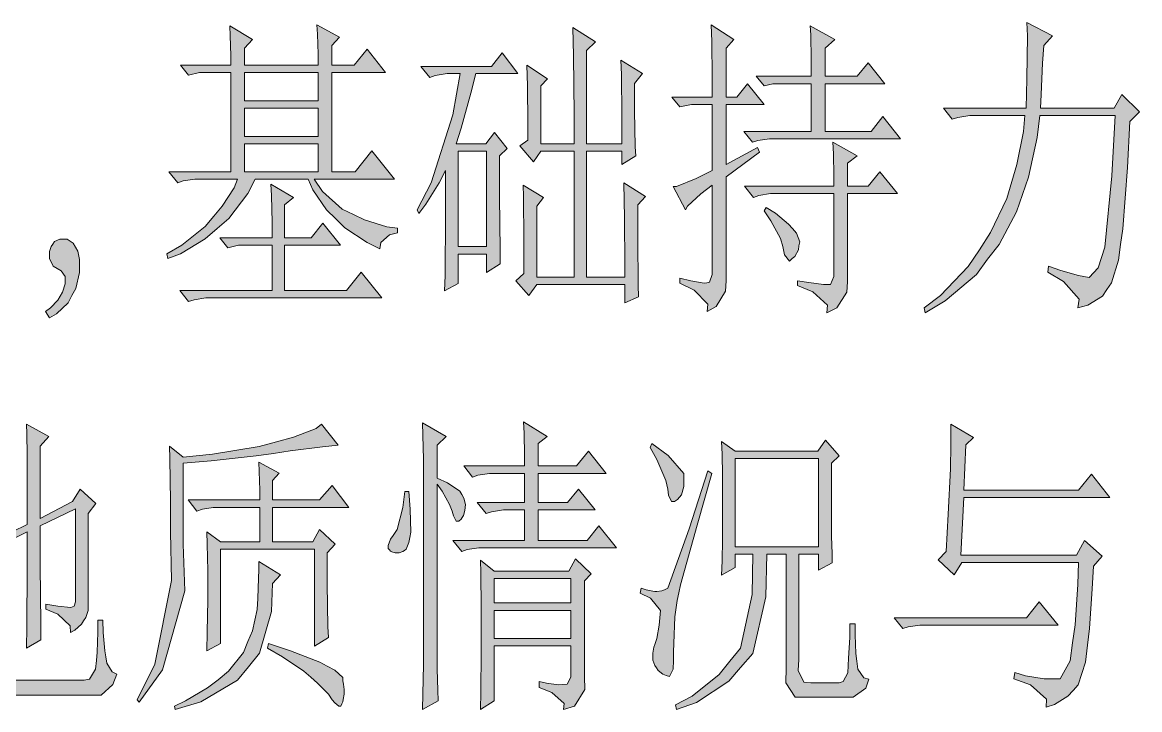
# Model space of a CAD drawing. Header units: millimetres. Extents: x 0 to 586, y 0 to 414.
# Drawn here: x 423.85 to 437.9, y 144.65 to 153.3 of the extents above; entities that cross this region are included whole.
import ezdxf

# ---------------------------------------------------------------- set-up
doc = ezdxf.new("R2010")
doc.units = ezdxf.units.MM

msp = doc.modelspace()

# ---------------------------------------------------------------- hatches: boundary and pattern name
h = msp.add_hatch(color=0)
h.paths.add_polyline_path([(427.566667, 152.763361), (427.566667, 152.900944), (427.559611, 153.154944), (427.552556, 153.271361), (427.838306, 153.116139), (427.739528, 153.010306), (427.739528, 152.763361), (428.02175, 152.763361), (428.184028, 152.964444), (428.416861, 152.671639), (427.739528, 152.671639), (427.739528, 151.422806), (428.035861, 151.422806), (428.244, 151.687389), (428.52975, 151.331083), (427.517278, 151.331083), (427.623111, 151.175861), (427.870056, 150.953611), (428.011167, 150.883056), (428.152278, 150.816028), (428.430972, 150.731361), (428.565028, 150.713722), (428.565028, 150.65375), (428.46625, 150.629056), (428.356889, 150.530278), (428.342778, 150.452667), (428.184028, 150.530278), (427.905333, 150.71725), (427.788917, 150.830139), (427.6725, 150.943028), (427.499639, 151.1935), (427.443194, 151.331083), (426.776444, 151.331083), (426.684722, 151.147639), (426.444833, 150.833667), (426.296667, 150.706667), (426.1485, 150.579667), (425.838056, 150.389167), (425.679306, 150.329194), (425.665194, 150.389167), (425.852167, 150.498528), (426.144972, 150.734889), (426.254333, 150.861889), (426.360167, 150.988889), (426.511861, 151.221722), (426.554194, 151.331083), (426.099111, 151.331083), (426.017972, 151.331083), (425.869806, 151.306389), (425.802778, 151.285222), (425.689889, 151.422806), (426.469528, 151.422806), (426.469528, 152.671639), (426.074417, 152.671639), (425.936833, 152.639889), (425.838056, 152.763361), (426.469528, 152.763361), (426.469528, 152.886833), (426.462472, 153.133778), (426.455417, 153.25725), (426.741167, 153.087917), (426.642389, 152.978556), (426.642389, 152.763361)])
h.paths.add_polyline_path([(426.642389, 152.671639), (426.642389, 152.315333), (427.566667, 152.315333), (427.566667, 152.671639)])
h.paths.add_polyline_path([(426.642389, 152.223611), (426.642389, 151.867306), (427.566667, 151.867306), (427.566667, 152.223611)])
h.paths.add_polyline_path([(426.642389, 151.775583), (426.642389, 151.422806), (427.566667, 151.422806), (427.566667, 151.775583)])
h = msp.add_hatch(color=0)
h.dxf.hatch_style = 2
h.paths.add_polyline_path([(431.390778, 151.775583), (431.390778, 152.124833), (431.383722, 152.646944), (431.376667, 152.826861), (431.648306, 152.657528), (431.549528, 152.534056), (431.549528, 152.191861), (431.556583, 151.736778), (431.563639, 151.623889), (431.390778, 151.514528), (431.390778, 151.683861), (430.946278, 151.683861), (430.946278, 150.096361), (431.426056, 150.096361), (431.426056, 150.241), (431.422528, 150.837194), (431.415472, 151.281694), (431.687111, 151.112361), (431.588333, 151.006528), (431.588333, 150.572611), (431.595389, 149.994056), (431.598917, 149.849417), (431.426056, 149.771806), (431.426056, 150.004639), (430.318333, 150.004639), (430.219556, 149.863528), (430.057278, 150.0505), (430.156056, 150.142222), (430.156056, 150.5585), (430.152528, 151.112361), (430.145472, 151.253472), (430.403, 151.09825), (430.318333, 150.988889), (430.318333, 150.096361), (430.787528, 150.096361), (430.787528, 151.683861), (430.367722, 151.683861), (430.279528, 151.546278), (430.106667, 151.747361), (430.205444, 151.821444), (430.205444, 152.029583), (430.201917, 152.502306), (430.194861, 152.763361), (430.452389, 152.594028), (430.367722, 152.502306), (430.367722, 151.775583), (430.787528, 151.775583), (430.787528, 152.146), (430.780472, 152.879778), (430.773417, 153.239611), (431.059167, 153.056167), (430.946278, 152.946806), (430.946278, 151.775583)])
h = msp.add_hatch(color=0)
h.dxf.hatch_style = 2
h.paths.add_polyline_path([(432.463222, 149.665972), (432.470278, 149.757694), (432.297417, 149.934083), (432.1175, 150.01875), (432.1175, 150.08225), (432.255083, 150.0505), (432.424417, 150.022278), (432.456167, 150.025806), (432.491444, 150.032861), (432.526722, 150.128111), (432.526722, 150.219833), (432.526722, 151.253472), (432.382083, 151.144111), (432.216278, 150.988889), (432.191583, 150.943028), (432.032833, 151.235833), (432.075167, 151.235833), (432.322111, 151.338139), (432.526722, 151.436917), (432.526722, 152.269472), (432.265667, 152.269472), (432.1175, 152.237722), (432.018722, 152.361194), (432.526722, 152.361194), (432.526722, 152.608139), (432.519667, 153.063222), (432.512611, 153.271361), (432.798361, 153.087917), (432.699583, 152.978556), (432.699583, 152.361194), (432.833639, 152.361194), (432.971222, 152.530528), (433.179361, 152.269472), (432.699583, 152.269472), (432.699583, 151.514528), (433.094694, 151.729722), (433.119389, 151.66975), (432.699583, 151.359306), (432.699583, 150.0505), (432.692528, 149.919972), (432.576111, 149.725944)])
h = msp.add_hatch(color=0)
h.dxf.hatch_style = 2
h.paths.add_polyline_path([(433.772028, 152.625778), (433.772028, 152.833917), (433.764972, 153.147889), (433.757917, 153.25725), (434.068361, 153.087917), (433.944889, 152.978556), (433.944889, 152.625778), (434.350583, 152.625778), (434.488167, 152.795111), (434.696306, 152.530528), (433.944889, 152.530528), (433.944889, 151.930806), (434.523444, 151.930806), (434.671611, 152.117778), (434.893861, 151.839083), (433.327528, 151.839083), (433.246389, 151.839083), (433.098222, 151.814389), (433.031194, 151.793222), (432.921833, 151.930806), (433.772028, 151.930806), (433.772028, 152.530528), (433.288722, 152.530528), (433.179361, 152.502306), (433.080583, 152.625778)])
h = msp.add_hatch(color=0)
h.dxf.hatch_style = 2
h.paths.add_polyline_path([(436.696556, 153.010306), (436.682444, 152.788056), (436.664806, 152.392944), (436.65775, 152.223611), (437.582028, 152.223611), (437.680806, 152.392944), (437.903056, 152.17775), (437.779583, 152.054278), (437.751361, 151.475722), (437.691389, 150.703139), (437.663167, 150.505583), (437.634944, 150.308028), (437.550278, 150.025806), (437.490306, 149.941139), (437.433861, 149.856472), (437.250417, 149.743583), (437.126944, 149.711833), (437.141056, 149.817667), (436.947028, 150.043444), (436.745944, 150.159861), (436.756528, 150.233944), (436.91175, 150.181028), (437.134, 150.117528), (437.201028, 150.103417), (437.268056, 150.092833), (437.380944, 150.212778), (437.423278, 150.343306), (437.465611, 150.473833), (437.553806, 151.369889), (437.596139, 152.131889), (436.647167, 152.131889), (436.615417, 151.853194), (436.506056, 151.355778), (436.428444, 151.137056), (436.354361, 150.918333), (436.135639, 150.509111), (435.991, 150.322139), (435.849889, 150.131639), (435.454778, 149.7965), (435.204306, 149.648333), (435.190194, 149.711833), (435.398333, 149.867056), (435.747583, 150.230417), (435.888694, 150.442083), (436.026278, 150.657278), (436.230889, 151.084139), (436.294389, 151.299333), (436.357889, 151.514528), (436.442556, 151.930806), (436.460194, 152.131889), (435.842833, 152.131889), (435.765222, 152.131889), (435.617056, 152.107194), (435.5465, 152.086028), (435.437139, 152.223611), (436.474306, 152.223611), (436.484889, 152.594028), (436.491944, 153.133778), (436.484889, 153.303111), (436.805917, 153.133778)])
h = msp.add_hatch(color=0)
h.paths.add_polyline_path([(429.849139, 151.623889), (429.849139, 151.112361), (429.856194, 150.435028), (429.859722, 150.262167), (429.686861, 150.156333), (429.686861, 150.385639), (429.330556, 150.385639), (429.330556, 150.015222), (429.157694, 149.9235), (429.16475, 150.117528), (429.171806, 150.872472), (429.171806, 151.436917), (429.090667, 151.281694), (428.924861, 151.013583), (428.836667, 150.897167), (428.811972, 150.943028), (428.991889, 151.281694), (429.263528, 152.138944), (429.35525, 152.657528), (429.267056, 152.657528), (429.189444, 152.657528), (429.041278, 152.632833), (428.97425, 152.608139), (428.861361, 152.74925), (429.750361, 152.74925), (429.884417, 152.918583), (430.081972, 152.657528), (429.552806, 152.657528), (429.489306, 152.410583), (429.365833, 151.969611), (429.305861, 151.775583), (429.676278, 151.775583), (429.785639, 151.916694), (429.947917, 151.715611)])
h.paths.add_polyline_path([(429.330556, 151.683861), (429.330556, 150.480889), (429.686861, 150.480889), (429.686861, 151.683861)])
h = msp.add_hatch(color=0)
h.dxf.hatch_style = 2
h.paths.add_polyline_path([(434.05425, 151.239361), (434.05425, 151.369889), (434.050722, 151.648583), (434.043667, 151.793222), (434.350583, 151.623889), (434.227111, 151.532167), (434.227111, 151.239361), (434.488167, 151.239361), (434.636333, 151.422806), (434.858583, 151.147639), (434.227111, 151.147639), (434.227111, 150.036389), (434.220056, 149.905861), (434.093056, 149.711833), (433.969583, 149.648333), (433.976639, 149.743583), (433.789667, 149.912917), (433.599167, 149.990528), (433.599167, 150.0505), (433.740278, 150.029333), (433.92725, 150.004639), (433.969583, 150.004639), (434.011917, 150.004639), (434.05425, 150.103417), (434.05425, 150.205722), (434.05425, 151.147639), (433.338111, 151.147639), (433.2605, 151.147639), (433.112333, 151.122944), (433.045306, 151.09825), (432.932417, 151.239361)])
h = msp.add_hatch(color=0)
h.dxf.hatch_style = 2
h.paths.add_polyline_path([(426.988111, 150.59025), (426.988111, 150.784278), (426.981056, 151.122944), (426.974, 151.267583), (427.25975, 151.09825), (427.146861, 151.006528), (427.146861, 150.59025), (427.478472, 150.59025), (427.626639, 150.773694), (427.848889, 150.498528), (427.146861, 150.498528), (427.146861, 149.927028), (427.922972, 149.927028), (428.109944, 150.159861), (428.367472, 149.835306), (426.233167, 149.835306), (426.155556, 149.835306), (426.007389, 149.810611), (425.936833, 149.789444), (425.827472, 149.927028), (426.988111, 149.927028), (426.988111, 150.498528), (426.568306, 150.498528), (426.430722, 150.466778), (426.331944, 150.59025)])
h = msp.add_hatch(color=0)
h.dxf.hatch_style = 2
h.paths.add_polyline_path([(433.179361, 150.928917), (433.204056, 150.974778), (433.320472, 150.900694), (433.486278, 150.763111), (433.535667, 150.706667), (433.585056, 150.650222), (433.627389, 150.540861), (433.616806, 150.491472), (433.60975, 150.438556), (433.563889, 150.357417), (433.532139, 150.329194), (433.496861, 150.297444), (433.436889, 150.375056), (433.412194, 150.480889), (433.383972, 150.583194), (433.264028, 150.805444)])
h = msp.add_hatch(color=0)
h.dxf.hatch_style = 2
h.paths.add_polyline_path([(424.187056, 150.389167), (424.187056, 150.420917), (424.208222, 150.480889), (424.229389, 150.512639), (424.250556, 150.544389), (424.317583, 150.576139), (424.359917, 150.576139), (424.409306, 150.576139), (424.486917, 150.523222), (424.515139, 150.473833), (424.543361, 150.424444), (424.568056, 150.318611), (424.568056, 150.265694), (424.568056, 150.156333), (424.518667, 149.95525), (424.469278, 149.863528), (424.423417, 149.771806), (424.278778, 149.634222), (424.187056, 149.584833), (424.137667, 149.662444), (424.201167, 149.708306), (424.292889, 149.807083), (424.321111, 149.856472), (424.352861, 149.905861), (424.384611, 150.011694), (424.384611, 150.064611), (424.384611, 150.103417), (424.335222, 150.173972), (424.285833, 150.205722), (424.236444, 150.233944), (424.187056, 150.329194)])
h = msp.add_hatch(color=0)
h.dxf.hatch_style = 2
h.paths.add_polyline_path([(424.144722, 145.979444), (424.292889, 145.95475), (424.458694, 145.940639), (424.476333, 145.947694), (424.4975, 145.95475), (424.515139, 146.011194), (424.515139, 146.057056), (424.515139, 147.182417), (424.070639, 146.967222), (424.070639, 146.459222), (424.077694, 145.739556), (424.081222, 145.531417), (423.897778, 145.425583), (423.904833, 145.693694), (423.908361, 146.427472), (423.908361, 146.889611), (423.527361, 146.702639), (423.527361, 145.206861), (423.527361, 145.115139), (423.6085, 145.023417), (423.686111, 145.023417), (424.6245, 145.023417), (424.691528, 145.037528), (424.769139, 145.161), (424.779722, 145.270361), (424.790306, 145.376194), (424.797361, 145.630194), (424.797361, 145.778361), (424.860861, 145.778361), (424.864389, 145.623139), (424.885556, 145.393833), (424.896139, 145.316222), (424.91025, 145.238611), (424.977278, 145.12925), (425.033722, 145.101028), (424.984333, 144.9705), (424.839694, 144.836444), (424.747972, 144.836444), (423.626139, 144.836444), (423.495611, 144.836444), (423.368611, 145.016361), (423.368611, 145.19275), (423.368611, 146.642667), (423.096972, 146.519194), (423.022889, 146.441583), (422.899417, 146.519194), (423.368611, 146.734389), (423.368611, 147.291778), (423.368611, 147.390556), (423.361556, 147.630444), (423.3545, 147.768028), (423.612028, 147.598694), (423.527361, 147.506972), (423.527361, 146.797889), (423.908361, 146.981333), (423.908361, 147.722167), (423.908361, 147.85975), (423.904833, 148.124333), (423.897778, 148.247806), (424.18, 148.092583), (424.070639, 147.969111), (424.070639, 147.058944), (424.476333, 147.274139), (424.575111, 147.429361), (424.772667, 147.245917), (424.673889, 147.122444), (424.673889, 145.947694), (424.673889, 145.901833), (424.645667, 145.813639), (424.617444, 145.771306), (424.59275, 145.728972), (424.508083, 145.654889), (424.451639, 145.623139), (424.448111, 145.707806), (424.292889, 145.855972), (424.144722, 145.915944)])
h = msp.add_hatch(color=0)
h.dxf.hatch_style = 2
h.paths.add_polyline_path([(425.29125, 144.776472), (425.5135, 145.2245), (425.721639, 146.279306), (425.711056, 146.889611), (425.711056, 147.274139), (425.704, 147.813889), (425.696944, 147.969111), (425.869806, 147.831528), (426.240222, 147.870333), (426.825833, 147.965583), (427.044556, 148.022028), (427.25975, 148.082), (427.541972, 148.191361), (427.609, 148.247806), (427.820667, 147.983222), (427.623111, 147.962056), (427.217417, 147.909139), (427.00575, 147.877389), (426.790556, 147.845639), (426.222583, 147.785667), (425.869806, 147.753917), (425.869806, 146.734389), (425.890972, 146.148778), (425.612278, 145.153944), (425.315944, 144.74825)])
h = msp.add_hatch(color=0)
h.dxf.hatch_style = 2
h.paths.add_polyline_path([(428.893111, 147.644556), (428.893111, 147.799778), (428.886056, 148.106694), (428.882528, 148.261917), (429.178861, 148.092583), (429.065972, 147.983222), (429.065972, 147.566944), (429.1965, 147.506972), (429.351722, 147.401139), (429.376417, 147.358806), (429.401111, 147.316472), (429.422278, 147.235333), (429.41875, 147.196528), (429.415222, 147.157722), (429.397583, 147.09775), (429.379944, 147.073056), (429.365833, 147.051889), (429.337611, 147.027194), (429.327028, 147.027194), (429.305861, 147.027194), (429.270583, 147.090694), (429.252944, 147.150667), (429.221194, 147.235333), (429.129472, 147.404667), (429.065972, 147.489333), (429.065972, 145.284472), (429.065972, 145.161), (429.073028, 144.899944), (429.080083, 144.762361), (428.882528, 144.653), (428.886056, 144.854083), (428.893111, 145.217444), (428.893111, 145.376194)])
h = msp.add_hatch(color=0)
h.dxf.hatch_style = 2
h.paths.add_polyline_path([(430.448861, 148.092583), (430.335972, 148.000861), (430.335972, 147.722167), (430.819278, 147.722167), (430.967444, 147.905611), (431.189694, 147.626917), (430.335972, 147.626917), (430.335972, 147.260028), (430.706389, 147.260028), (430.843972, 147.429361), (431.052111, 147.168306), (430.335972, 147.168306), (430.335972, 146.783778), (430.953333, 146.783778), (431.1015, 146.967222), (431.32375, 146.688528), (429.669222, 146.688528), (429.591611, 146.688528), (429.443444, 146.667361), (429.376417, 146.642667), (429.263528, 146.783778), (430.163111, 146.783778), (430.163111, 147.168306), (429.979667, 147.168306), (429.898528, 147.168306), (429.750361, 147.143611), (429.683333, 147.122444), (429.570444, 147.260028), (430.163111, 147.260028), (430.163111, 147.626917), (429.806806, 147.626917), (429.725667, 147.626917), (429.5775, 147.60575), (429.510472, 147.581056), (429.401111, 147.722167), (430.163111, 147.722167), (430.163111, 147.852694), (430.159583, 148.131389), (430.152528, 148.276028)])
h = msp.add_hatch(color=0)
h.dxf.hatch_style = 2
h.paths.add_polyline_path([(435.468889, 146.642667), (435.493583, 147.115389), (435.521806, 147.683361), (435.525333, 147.785667), (435.528861, 147.884444), (435.528861, 148.117278), (435.528861, 148.247806), (435.814611, 148.078472), (435.715833, 147.98675), (435.691139, 147.41525), (437.134, 147.41525), (437.296278, 147.616333), (437.529111, 147.323528), (435.691139, 147.323528), (435.652333, 146.596806), (437.109306, 146.596806), (437.208083, 146.783778), (437.430333, 146.582694), (437.320972, 146.459222), (437.306861, 146.173472), (437.271583, 145.676056), (437.246889, 145.464389), (437.222194, 145.252722), (437.130472, 144.966972), (437.066972, 144.892889), (436.999944, 144.822333), (436.830611, 144.7165), (436.728306, 144.68475), (436.731833, 144.787056), (436.53075, 144.963444), (436.319083, 145.041056), (436.333194, 145.118667), (436.46725, 145.079861), (436.703611, 145.041056), (436.802389, 145.041056), (436.901167, 145.041056), (437.028167, 145.266833), (437.059917, 145.496139), (437.091667, 145.721917), (437.126944, 146.226389), (437.134, 146.505083), (435.666444, 146.505083), (435.567667, 146.349861), (435.370111, 146.536833)])
h = msp.add_hatch(color=0)
h.paths.add_polyline_path([(434.026028, 146.935472), (434.026028, 146.833167), (434.033083, 146.617972), (434.036611, 146.501556), (433.86375, 146.409833), (433.86375, 146.610917), (433.616806, 146.610917), (433.616806, 145.284472), (433.606222, 145.146889), (433.680306, 144.998722), (433.764972, 144.991667), (434.124806, 144.991667), (434.174194, 145.009306), (434.230639, 145.115139), (434.234167, 145.206861), (434.241222, 145.302111), (434.255333, 145.563167), (434.258861, 145.7325), (434.322361, 145.7325), (434.322361, 145.594917), (434.332944, 145.358556), (434.347056, 145.263306), (434.357639, 145.164528), (434.431722, 145.055167), (434.495222, 145.037528), (434.456417, 144.924639), (434.297667, 144.808222), (434.174194, 144.808222), (433.690889, 144.808222), (433.567417, 144.808222), (433.451, 144.991667), (433.458056, 145.178639), (433.458056, 146.610917), (433.211111, 146.610917), (433.200528, 146.071167), (433.034722, 145.358556), (432.883028, 145.185694), (432.734861, 145.012833), (432.329167, 144.744722), (432.075167, 144.653), (432.064583, 144.712972), (432.272722, 144.822333), (432.614917, 145.0975), (432.748972, 145.263306), (432.883028, 145.425583), (433.027667, 146.102917), (433.03825, 146.610917), (432.816, 146.610917), (432.816, 146.441583), (432.643139, 146.346333), (432.650194, 146.52625), (432.65725, 146.794361), (432.65725, 146.886083), (432.65725, 147.503444), (432.65725, 147.60575), (432.650194, 147.866806), (432.643139, 148.029083), (432.816, 147.905611), (433.853167, 147.905611), (433.951944, 148.046722), (434.124806, 147.845639), (434.026028, 147.753917)])
h.paths.add_polyline_path([(432.816, 147.813889), (432.816, 146.702639), (433.86375, 146.702639), (433.86375, 147.813889)])
h = msp.add_hatch(color=0)
h.dxf.hatch_style = 2
h.paths.add_polyline_path([(431.76825, 148.000861), (431.972861, 147.852694), (432.170417, 147.623389), (432.170417, 147.54225), (432.166889, 147.461111), (432.138667, 147.355278), (432.113972, 147.327056), (432.089278, 147.298833), (432.050472, 147.274139), (432.039889, 147.274139), (432.015194, 147.274139), (431.976389, 147.35175), (431.965806, 147.429361), (431.941111, 147.535194), (431.828222, 147.799778), (431.743556, 147.951472)])
h = msp.add_hatch(color=0)
h.dxf.hatch_style = 2
h.paths.add_polyline_path([(426.832889, 147.291778), (426.832889, 147.41525), (426.825833, 147.651611), (426.822306, 147.768028), (427.079833, 147.630444), (426.995167, 147.538722), (426.995167, 147.291778), (427.584306, 147.291778), (427.746583, 147.475222), (427.954722, 147.196528), (426.995167, 147.196528), (426.995167, 146.766139), (427.499639, 146.766139), (427.584306, 146.921361), (427.781861, 146.734389), (427.683083, 146.628556), (427.683083, 146.233444), (427.690139, 145.70075), (427.697194, 145.563167), (427.524333, 145.453806), (427.524333, 146.674417), (426.339, 146.674417), (426.339, 145.485556), (426.166139, 145.393833), (426.173194, 145.626667), (426.18025, 146.035889), (426.18025, 146.219333), (426.18025, 146.39925), (426.173194, 146.734389), (426.166139, 146.889611), (426.339, 146.766139), (426.832889, 146.766139), (426.832889, 147.196528), (426.314306, 147.196528), (426.247278, 147.196528), (426.113222, 147.175361), (426.042667, 147.150667), (425.933306, 147.291778)])
h = msp.add_hatch(color=0)
h.dxf.hatch_style = 2
h.paths.add_polyline_path([(431.630667, 146.180528), (431.694167, 146.162889), (431.778833, 146.14525), (431.803528, 146.141722), (431.828222, 146.138194), (431.891722, 146.148778), (431.927, 146.162889), (431.965806, 146.180528), (432.237444, 146.928417), (432.470278, 147.658667), (432.519667, 147.626917), (432.336222, 146.974278), (432.128083, 146.222861), (432.106917, 146.124083), (432.08575, 146.028833), (432.057528, 145.820694), (432.050472, 145.707806), (432.046944, 145.598444), (432.039889, 145.376194), (432.039889, 145.270361), (432.032833, 145.161), (431.986972, 145.069278), (431.948167, 145.083389), (431.905833, 145.101028), (431.845861, 145.146889), (431.824694, 145.178639), (431.803528, 145.206861), (431.778833, 145.277417), (431.778833, 145.316222), (431.778833, 145.362083), (431.792944, 145.439694), (431.803528, 145.471444), (431.828222, 145.549056), (431.859972, 145.718389), (431.867028, 145.810111), (431.874083, 145.901833), (431.750611, 146.057056), (431.620083, 146.117028)])
h = msp.add_hatch(color=0)
h.dxf.hatch_style = 2
h.paths.add_polyline_path([(428.709667, 147.397611), (428.727306, 147.175361), (428.734361, 146.886083), (428.72025, 146.819056), (428.709667, 146.755556), (428.674389, 146.674417), (428.653222, 146.656778), (428.632056, 146.642667), (428.586194, 146.628556), (428.5615, 146.628556), (428.536806, 146.628556), (428.494472, 146.639139), (428.480361, 146.649722), (428.46625, 146.663833), (428.448611, 146.681472), (428.448611, 146.720278), (428.480361, 146.797889), (428.512111, 146.84375), (428.5615, 146.921361), (428.635583, 147.196528), (428.660278, 147.397611)])
h = msp.add_hatch(color=0)
h.dxf.hatch_style = 2
h.paths.add_polyline_path([(425.760444, 144.698861), (425.901556, 144.762361), (426.176722, 144.928167), (426.310778, 145.030472), (426.441306, 145.136306), (426.628278, 145.372667), (426.684722, 145.51025), (426.741167, 145.644306), (426.801139, 145.912417), (426.808194, 146.05), (426.81525, 146.184056), (426.822306, 146.420417), (426.822306, 146.519194), (427.093944, 146.349861), (426.995167, 146.2405), (426.981056, 145.887722), (426.829361, 145.362083), (426.691778, 145.19275), (426.554194, 145.023417), (426.092056, 144.751778), (425.771028, 144.653)])
h = msp.add_hatch(color=0)
h.paths.add_polyline_path([(429.60925, 146.533306), (429.782111, 146.395722), (430.7205, 146.395722), (430.805167, 146.550944), (431.002722, 146.363972), (430.918056, 146.27225), (430.918056, 145.069278), (430.921583, 144.907), (430.794583, 144.698861), (430.657, 144.653), (430.664056, 144.730611), (430.508833, 144.868194), (430.350083, 144.931694), (430.350083, 145.009306), (430.441806, 144.984611), (430.589972, 144.966972), (430.646417, 144.9705), (430.699333, 144.974028), (430.748722, 145.062222), (430.745194, 145.146889), (430.745194, 145.457333), (429.782111, 145.457333), (429.782111, 144.762361), (429.60925, 144.653), (429.616306, 144.87525), (429.619833, 145.376194), (429.619833, 145.654889), (429.619833, 145.933583), (429.616306, 146.374556)])
h.paths.add_polyline_path([(429.782111, 145.901833), (429.782111, 145.549056), (430.745194, 145.549056), (430.745194, 145.901833)])
h.paths.add_polyline_path([(429.782111, 146.304), (429.782111, 145.997083), (430.745194, 145.997083), (430.745194, 146.304)])
h = msp.add_hatch(color=0)
h.dxf.hatch_style = 2
h.paths.add_polyline_path([(434.81625, 145.810111), (436.481361, 145.810111), (436.640111, 146.011194), (436.876472, 145.718389), (435.211361, 145.718389), (435.137278, 145.718389), (434.992639, 145.693694), (434.925611, 145.672528)])
h = msp.add_hatch(color=0)
h.dxf.hatch_style = 2
h.paths.add_polyline_path([(426.945778, 145.485556), (427.220944, 145.393833), (427.591361, 145.249194), (427.683083, 145.199806), (427.778333, 145.150417), (427.877111, 145.058694), (427.880639, 145.016361), (427.887694, 144.974028), (427.89475, 144.907), (427.89475, 144.885833), (427.89475, 144.847028), (427.884167, 144.78), (427.877111, 144.751778), (427.866528, 144.727083), (427.852417, 144.698861), (427.827722, 144.698861), (427.778333, 144.737667), (427.746583, 144.776472), (427.697194, 144.847028), (427.559611, 144.988139), (427.474944, 145.062222), (427.390278, 145.136306), (427.118639, 145.316222), (426.931667, 145.425583)])

# ---------------------------------------------------------------- linework, layer by layer
at = {"color": 0, "lineweight": 0}
for points in [[(427.566667, 152.763361), (427.566667, 152.900944), (427.559611, 153.154944), (427.552556, 153.271361), (427.838306, 153.116139), (427.739528, 153.010306), (427.739528, 152.763361), (428.02175, 152.763361), (428.184028, 152.964444), (428.416861, 152.671639), (427.739528, 152.671639), (427.739528, 151.422806), (428.035861, 151.422806), (428.244, 151.687389), (428.52975, 151.331083), (427.517278, 151.331083), (427.623111, 151.175861), (427.870056, 150.953611), (428.011167, 150.883056), (428.152278, 150.816028), (428.430972, 150.731361), (428.565028, 150.713722), (428.565028, 150.65375), (428.46625, 150.629056), (428.356889, 150.530278), (428.342778, 150.452667), (428.184028, 150.530278), (427.905333, 150.71725), (427.788917, 150.830139), (427.6725, 150.943028), (427.499639, 151.1935), (427.443194, 151.331083), (426.776444, 151.331083), (426.684722, 151.147639), (426.444833, 150.833667), (426.296667, 150.706667), (426.1485, 150.579667), (425.838056, 150.389167), (425.679306, 150.329194), (425.665194, 150.389167), (425.852167, 150.498528), (426.144972, 150.734889), (426.254333, 150.861889), (426.360167, 150.988889), (426.511861, 151.221722), (426.554194, 151.331083), (426.099111, 151.331083), (426.017972, 151.331083), (425.869806, 151.306389), (425.802778, 151.285222), (425.689889, 151.422806), (426.469528, 151.422806), (426.469528, 152.671639), (426.074417, 152.671639), (425.936833, 152.639889), (425.838056, 152.763361), (426.469528, 152.763361), (426.469528, 152.886833), (426.462472, 153.133778), (426.455417, 153.25725), (426.741167, 153.087917), (426.642389, 152.978556), (426.642389, 152.763361)], [(431.390778, 151.775583), (431.390778, 152.124833), (431.383722, 152.646944), (431.376667, 152.826861), (431.648306, 152.657528), (431.549528, 152.534056), (431.549528, 152.191861), (431.556583, 151.736778), (431.563639, 151.623889), (431.390778, 151.514528), (431.390778, 151.683861), (430.946278, 151.683861), (430.946278, 150.096361), (431.426056, 150.096361), (431.426056, 150.241), (431.422528, 150.837194), (431.415472, 151.281694), (431.687111, 151.112361), (431.588333, 151.006528), (431.588333, 150.572611), (431.595389, 149.994056), (431.598917, 149.849417), (431.426056, 149.771806), (431.426056, 150.004639), (430.318333, 150.004639), (430.219556, 149.863528), (430.057278, 150.0505), (430.156056, 150.142222), (430.156056, 150.5585), (430.152528, 151.112361), (430.145472, 151.253472), (430.403, 151.09825), (430.318333, 150.988889), (430.318333, 150.096361), (430.787528, 150.096361), (430.787528, 151.683861), (430.367722, 151.683861), (430.279528, 151.546278), (430.106667, 151.747361), (430.205444, 151.821444), (430.205444, 152.029583), (430.201917, 152.502306), (430.194861, 152.763361), (430.452389, 152.594028), (430.367722, 152.502306), (430.367722, 151.775583), (430.787528, 151.775583), (430.787528, 152.146), (430.780472, 152.879778), (430.773417, 153.239611), (431.059167, 153.056167), (430.946278, 152.946806), (430.946278, 151.775583)], [(432.463222, 149.665972), (432.470278, 149.757694), (432.297417, 149.934083), (432.1175, 150.01875), (432.1175, 150.08225), (432.255083, 150.0505), (432.424417, 150.022278), (432.456167, 150.025806), (432.491444, 150.032861), (432.526722, 150.128111), (432.526722, 150.219833), (432.526722, 151.253472), (432.382083, 151.144111), (432.216278, 150.988889), (432.191583, 150.943028), (432.032833, 151.235833), (432.075167, 151.235833), (432.322111, 151.338139), (432.526722, 151.436917), (432.526722, 152.269472), (432.265667, 152.269472), (432.1175, 152.237722), (432.018722, 152.361194), (432.526722, 152.361194), (432.526722, 152.608139), (432.519667, 153.063222), (432.512611, 153.271361), (432.798361, 153.087917), (432.699583, 152.978556), (432.699583, 152.361194), (432.833639, 152.361194), (432.971222, 152.530528), (433.179361, 152.269472), (432.699583, 152.269472), (432.699583, 151.514528), (433.094694, 151.729722), (433.119389, 151.66975), (432.699583, 151.359306), (432.699583, 150.0505), (432.692528, 149.919972), (432.576111, 149.725944)], [(433.772028, 152.625778), (433.772028, 152.833917), (433.764972, 153.147889), (433.757917, 153.25725), (434.068361, 153.087917), (433.944889, 152.978556), (433.944889, 152.625778), (434.350583, 152.625778), (434.488167, 152.795111), (434.696306, 152.530528), (433.944889, 152.530528), (433.944889, 151.930806), (434.523444, 151.930806), (434.671611, 152.117778), (434.893861, 151.839083), (433.327528, 151.839083), (433.246389, 151.839083), (433.098222, 151.814389), (433.031194, 151.793222), (432.921833, 151.930806), (433.772028, 151.930806), (433.772028, 152.530528), (433.288722, 152.530528), (433.179361, 152.502306), (433.080583, 152.625778)], [(436.696556, 153.010306), (436.682444, 152.788056), (436.664806, 152.392944), (436.65775, 152.223611), (437.582028, 152.223611), (437.680806, 152.392944), (437.903056, 152.17775), (437.779583, 152.054278), (437.751361, 151.475722), (437.691389, 150.703139), (437.663167, 150.505583), (437.634944, 150.308028), (437.550278, 150.025806), (437.490306, 149.941139), (437.433861, 149.856472), (437.250417, 149.743583), (437.126944, 149.711833), (437.141056, 149.817667), (436.947028, 150.043444), (436.745944, 150.159861), (436.756528, 150.233944), (436.91175, 150.181028), (437.134, 150.117528), (437.201028, 150.103417), (437.268056, 150.092833), (437.380944, 150.212778), (437.423278, 150.343306), (437.465611, 150.473833), (437.553806, 151.369889), (437.596139, 152.131889), (436.647167, 152.131889), (436.615417, 151.853194), (436.506056, 151.355778), (436.428444, 151.137056), (436.354361, 150.918333), (436.135639, 150.509111), (435.991, 150.322139), (435.849889, 150.131639), (435.454778, 149.7965), (435.204306, 149.648333), (435.190194, 149.711833), (435.398333, 149.867056), (435.747583, 150.230417), (435.888694, 150.442083), (436.026278, 150.657278), (436.230889, 151.084139), (436.294389, 151.299333), (436.357889, 151.514528), (436.442556, 151.930806), (436.460194, 152.131889), (435.842833, 152.131889), (435.765222, 152.131889), (435.617056, 152.107194), (435.5465, 152.086028), (435.437139, 152.223611), (436.474306, 152.223611), (436.484889, 152.594028), (436.491944, 153.133778), (436.484889, 153.303111), (436.805917, 153.133778)], [(429.849139, 151.623889), (429.849139, 151.112361), (429.856194, 150.435028), (429.859722, 150.262167), (429.686861, 150.156333), (429.686861, 150.385639), (429.330556, 150.385639), (429.330556, 150.015222), (429.157694, 149.9235), (429.16475, 150.117528), (429.171806, 150.872472), (429.171806, 151.436917), (429.090667, 151.281694), (428.924861, 151.013583), (428.836667, 150.897167), (428.811972, 150.943028), (428.991889, 151.281694), (429.263528, 152.138944), (429.35525, 152.657528), (429.267056, 152.657528), (429.189444, 152.657528), (429.041278, 152.632833), (428.97425, 152.608139), (428.861361, 152.74925), (429.750361, 152.74925), (429.884417, 152.918583), (430.081972, 152.657528), (429.552806, 152.657528), (429.489306, 152.410583), (429.365833, 151.969611), (429.305861, 151.775583), (429.676278, 151.775583), (429.785639, 151.916694), (429.947917, 151.715611)], [(426.642389, 152.671639), (426.642389, 152.315333), (427.566667, 152.315333), (427.566667, 152.671639)], [(426.642389, 152.223611), (426.642389, 151.867306), (427.566667, 151.867306), (427.566667, 152.223611)], [(426.642389, 151.775583), (426.642389, 151.422806), (427.566667, 151.422806), (427.566667, 151.775583)], [(429.330556, 151.683861), (429.330556, 150.480889), (429.686861, 150.480889), (429.686861, 151.683861)], [(434.05425, 151.239361), (434.05425, 151.369889), (434.050722, 151.648583), (434.043667, 151.793222), (434.350583, 151.623889), (434.227111, 151.532167), (434.227111, 151.239361), (434.488167, 151.239361), (434.636333, 151.422806), (434.858583, 151.147639), (434.227111, 151.147639), (434.227111, 150.036389), (434.220056, 149.905861), (434.093056, 149.711833), (433.969583, 149.648333), (433.976639, 149.743583), (433.789667, 149.912917), (433.599167, 149.990528), (433.599167, 150.0505), (433.740278, 150.029333), (433.92725, 150.004639), (433.969583, 150.004639), (434.011917, 150.004639), (434.05425, 150.103417), (434.05425, 150.205722), (434.05425, 151.147639), (433.338111, 151.147639), (433.2605, 151.147639), (433.112333, 151.122944), (433.045306, 151.09825), (432.932417, 151.239361)], [(426.988111, 150.59025), (426.988111, 150.784278), (426.981056, 151.122944), (426.974, 151.267583), (427.25975, 151.09825), (427.146861, 151.006528), (427.146861, 150.59025), (427.478472, 150.59025), (427.626639, 150.773694), (427.848889, 150.498528), (427.146861, 150.498528), (427.146861, 149.927028), (427.922972, 149.927028), (428.109944, 150.159861), (428.367472, 149.835306), (426.233167, 149.835306), (426.155556, 149.835306), (426.007389, 149.810611), (425.936833, 149.789444), (425.827472, 149.927028), (426.988111, 149.927028), (426.988111, 150.498528), (426.568306, 150.498528), (426.430722, 150.466778), (426.331944, 150.59025)], [(433.179361, 150.928917), (433.204056, 150.974778), (433.320472, 150.900694), (433.486278, 150.763111), (433.535667, 150.706667), (433.585056, 150.650222), (433.627389, 150.540861), (433.616806, 150.491472), (433.60975, 150.438556), (433.563889, 150.357417), (433.532139, 150.329194), (433.496861, 150.297444), (433.436889, 150.375056), (433.412194, 150.480889), (433.383972, 150.583194), (433.264028, 150.805444)], [(424.187056, 150.389167), (424.187056, 150.420917), (424.208222, 150.480889), (424.229389, 150.512639), (424.250556, 150.544389), (424.317583, 150.576139), (424.359917, 150.576139), (424.409306, 150.576139), (424.486917, 150.523222), (424.515139, 150.473833), (424.543361, 150.424444), (424.568056, 150.318611), (424.568056, 150.265694), (424.568056, 150.156333), (424.518667, 149.95525), (424.469278, 149.863528), (424.423417, 149.771806), (424.278778, 149.634222), (424.187056, 149.584833), (424.137667, 149.662444), (424.201167, 149.708306), (424.292889, 149.807083), (424.321111, 149.856472), (424.352861, 149.905861), (424.384611, 150.011694), (424.384611, 150.064611), (424.384611, 150.103417), (424.335222, 150.173972), (424.285833, 150.205722), (424.236444, 150.233944), (424.187056, 150.329194)], [(425.29125, 144.776472), (425.5135, 145.2245), (425.721639, 146.279306), (425.711056, 146.889611), (425.711056, 147.274139), (425.704, 147.813889), (425.696944, 147.969111), (425.869806, 147.831528), (426.240222, 147.870333), (426.825833, 147.965583), (427.044556, 148.022028), (427.25975, 148.082), (427.541972, 148.191361), (427.609, 148.247806), (427.820667, 147.983222), (427.623111, 147.962056), (427.217417, 147.909139), (427.00575, 147.877389), (426.790556, 147.845639), (426.222583, 147.785667), (425.869806, 147.753917), (425.869806, 146.734389), (425.890972, 146.148778), (425.612278, 145.153944), (425.315944, 144.74825)], [(428.893111, 147.644556), (428.893111, 147.799778), (428.886056, 148.106694), (428.882528, 148.261917), (429.178861, 148.092583), (429.065972, 147.983222), (429.065972, 147.566944), (429.1965, 147.506972), (429.351722, 147.401139), (429.376417, 147.358806), (429.401111, 147.316472), (429.422278, 147.235333), (429.41875, 147.196528), (429.415222, 147.157722), (429.397583, 147.09775), (429.379944, 147.073056), (429.365833, 147.051889), (429.337611, 147.027194), (429.327028, 147.027194), (429.305861, 147.027194), (429.270583, 147.090694), (429.252944, 147.150667), (429.221194, 147.235333), (429.129472, 147.404667), (429.065972, 147.489333), (429.065972, 145.284472), (429.065972, 145.161), (429.073028, 144.899944), (429.080083, 144.762361), (428.882528, 144.653), (428.886056, 144.854083), (428.893111, 145.217444), (428.893111, 145.376194)], [(430.448861, 148.092583), (430.335972, 148.000861), (430.335972, 147.722167), (430.819278, 147.722167), (430.967444, 147.905611), (431.189694, 147.626917), (430.335972, 147.626917), (430.335972, 147.260028), (430.706389, 147.260028), (430.843972, 147.429361), (431.052111, 147.168306), (430.335972, 147.168306), (430.335972, 146.783778), (430.953333, 146.783778), (431.1015, 146.967222), (431.32375, 146.688528), (429.669222, 146.688528), (429.591611, 146.688528), (429.443444, 146.667361), (429.376417, 146.642667), (429.263528, 146.783778), (430.163111, 146.783778), (430.163111, 147.168306), (429.979667, 147.168306), (429.898528, 147.168306), (429.750361, 147.143611), (429.683333, 147.122444), (429.570444, 147.260028), (430.163111, 147.260028), (430.163111, 147.626917), (429.806806, 147.626917), (429.725667, 147.626917), (429.5775, 147.60575), (429.510472, 147.581056), (429.401111, 147.722167), (430.163111, 147.722167), (430.163111, 147.852694), (430.159583, 148.131389), (430.152528, 148.276028)], [(435.468889, 146.642667), (435.493583, 147.115389), (435.521806, 147.683361), (435.525333, 147.785667), (435.528861, 147.884444), (435.528861, 148.117278), (435.528861, 148.247806), (435.814611, 148.078472), (435.715833, 147.98675), (435.691139, 147.41525), (437.134, 147.41525), (437.296278, 147.616333), (437.529111, 147.323528), (435.691139, 147.323528), (435.652333, 146.596806), (437.109306, 146.596806), (437.208083, 146.783778), (437.430333, 146.582694), (437.320972, 146.459222), (437.306861, 146.173472), (437.271583, 145.676056), (437.246889, 145.464389), (437.222194, 145.252722), (437.130472, 144.966972), (437.066972, 144.892889), (436.999944, 144.822333), (436.830611, 144.7165), (436.728306, 144.68475), (436.731833, 144.787056), (436.53075, 144.963444), (436.319083, 145.041056), (436.333194, 145.118667), (436.46725, 145.079861), (436.703611, 145.041056), (436.802389, 145.041056), (436.901167, 145.041056), (437.028167, 145.266833), (437.059917, 145.496139), (437.091667, 145.721917), (437.126944, 146.226389), (437.134, 146.505083), (435.666444, 146.505083), (435.567667, 146.349861), (435.370111, 146.536833)], [(434.026028, 146.935472), (434.026028, 146.833167), (434.033083, 146.617972), (434.036611, 146.501556), (433.86375, 146.409833), (433.86375, 146.610917), (433.616806, 146.610917), (433.616806, 145.284472), (433.606222, 145.146889), (433.680306, 144.998722), (433.764972, 144.991667), (434.124806, 144.991667), (434.174194, 145.009306), (434.230639, 145.115139), (434.234167, 145.206861), (434.241222, 145.302111), (434.255333, 145.563167), (434.258861, 145.7325), (434.322361, 145.7325), (434.322361, 145.594917), (434.332944, 145.358556), (434.347056, 145.263306), (434.357639, 145.164528), (434.431722, 145.055167), (434.495222, 145.037528), (434.456417, 144.924639), (434.297667, 144.808222), (434.174194, 144.808222), (433.690889, 144.808222), (433.567417, 144.808222), (433.451, 144.991667), (433.458056, 145.178639), (433.458056, 146.610917), (433.211111, 146.610917), (433.200528, 146.071167), (433.034722, 145.358556), (432.883028, 145.185694), (432.734861, 145.012833), (432.329167, 144.744722), (432.075167, 144.653), (432.064583, 144.712972), (432.272722, 144.822333), (432.614917, 145.0975), (432.748972, 145.263306), (432.883028, 145.425583), (433.027667, 146.102917), (433.03825, 146.610917), (432.816, 146.610917), (432.816, 146.441583), (432.643139, 146.346333), (432.650194, 146.52625), (432.65725, 146.794361), (432.65725, 146.886083), (432.65725, 147.503444), (432.65725, 147.60575), (432.650194, 147.866806), (432.643139, 148.029083), (432.816, 147.905611), (433.853167, 147.905611), (433.951944, 148.046722), (434.124806, 147.845639), (434.026028, 147.753917)], [(431.76825, 148.000861), (431.972861, 147.852694), (432.170417, 147.623389), (432.170417, 147.54225), (432.166889, 147.461111), (432.138667, 147.355278), (432.113972, 147.327056), (432.089278, 147.298833), (432.050472, 147.274139), (432.039889, 147.274139), (432.015194, 147.274139), (431.976389, 147.35175), (431.965806, 147.429361), (431.941111, 147.535194), (431.828222, 147.799778), (431.743556, 147.951472)], [(426.832889, 147.291778), (426.832889, 147.41525), (426.825833, 147.651611), (426.822306, 147.768028), (427.079833, 147.630444), (426.995167, 147.538722), (426.995167, 147.291778), (427.584306, 147.291778), (427.746583, 147.475222), (427.954722, 147.196528), (426.995167, 147.196528), (426.995167, 146.766139), (427.499639, 146.766139), (427.584306, 146.921361), (427.781861, 146.734389), (427.683083, 146.628556), (427.683083, 146.233444), (427.690139, 145.70075), (427.697194, 145.563167), (427.524333, 145.453806), (427.524333, 146.674417), (426.339, 146.674417), (426.339, 145.485556), (426.166139, 145.393833), (426.173194, 145.626667), (426.18025, 146.035889), (426.18025, 146.219333), (426.18025, 146.39925), (426.173194, 146.734389), (426.166139, 146.889611), (426.339, 146.766139), (426.832889, 146.766139), (426.832889, 147.196528), (426.314306, 147.196528), (426.247278, 147.196528), (426.113222, 147.175361), (426.042667, 147.150667), (425.933306, 147.291778)], [(432.816, 147.813889), (432.816, 146.702639), (433.86375, 146.702639), (433.86375, 147.813889)], [(431.630667, 146.180528), (431.694167, 146.162889), (431.778833, 146.14525), (431.803528, 146.141722), (431.828222, 146.138194), (431.891722, 146.148778), (431.927, 146.162889), (431.965806, 146.180528), (432.237444, 146.928417), (432.470278, 147.658667), (432.519667, 147.626917), (432.336222, 146.974278), (432.128083, 146.222861), (432.106917, 146.124083), (432.08575, 146.028833), (432.057528, 145.820694), (432.050472, 145.707806), (432.046944, 145.598444), (432.039889, 145.376194), (432.039889, 145.270361), (432.032833, 145.161), (431.986972, 145.069278), (431.948167, 145.083389), (431.905833, 145.101028), (431.845861, 145.146889), (431.824694, 145.178639), (431.803528, 145.206861), (431.778833, 145.277417), (431.778833, 145.316222), (431.778833, 145.362083), (431.792944, 145.439694), (431.803528, 145.471444), (431.828222, 145.549056), (431.859972, 145.718389), (431.867028, 145.810111), (431.874083, 145.901833), (431.750611, 146.057056), (431.620083, 146.117028)], [(428.709667, 147.397611), (428.727306, 147.175361), (428.734361, 146.886083), (428.72025, 146.819056), (428.709667, 146.755556), (428.674389, 146.674417), (428.653222, 146.656778), (428.632056, 146.642667), (428.586194, 146.628556), (428.5615, 146.628556), (428.536806, 146.628556), (428.494472, 146.639139), (428.480361, 146.649722), (428.46625, 146.663833), (428.448611, 146.681472), (428.448611, 146.720278), (428.480361, 146.797889), (428.512111, 146.84375), (428.5615, 146.921361), (428.635583, 147.196528), (428.660278, 147.397611)], [(425.760444, 144.698861), (425.901556, 144.762361), (426.176722, 144.928167), (426.310778, 145.030472), (426.441306, 145.136306), (426.628278, 145.372667), (426.684722, 145.51025), (426.741167, 145.644306), (426.801139, 145.912417), (426.808194, 146.05), (426.81525, 146.184056), (426.822306, 146.420417), (426.822306, 146.519194), (427.093944, 146.349861), (426.995167, 146.2405), (426.981056, 145.887722), (426.829361, 145.362083), (426.691778, 145.19275), (426.554194, 145.023417), (426.092056, 144.751778), (425.771028, 144.653)], [(429.60925, 146.533306), (429.782111, 146.395722), (430.7205, 146.395722), (430.805167, 146.550944), (431.002722, 146.363972), (430.918056, 146.27225), (430.918056, 145.069278), (430.921583, 144.907), (430.794583, 144.698861), (430.657, 144.653), (430.664056, 144.730611), (430.508833, 144.868194), (430.350083, 144.931694), (430.350083, 145.009306), (430.441806, 144.984611), (430.589972, 144.966972), (430.646417, 144.9705), (430.699333, 144.974028), (430.748722, 145.062222), (430.745194, 145.146889), (430.745194, 145.457333), (429.782111, 145.457333), (429.782111, 144.762361), (429.60925, 144.653), (429.616306, 144.87525), (429.619833, 145.376194), (429.619833, 145.654889), (429.619833, 145.933583), (429.616306, 146.374556)], [(429.782111, 146.304), (429.782111, 145.997083), (430.745194, 145.997083), (430.745194, 146.304)], [(429.782111, 145.901833), (429.782111, 145.549056), (430.745194, 145.549056), (430.745194, 145.901833)], [(434.81625, 145.810111), (436.481361, 145.810111), (436.640111, 146.011194), (436.876472, 145.718389), (435.211361, 145.718389), (435.137278, 145.718389), (434.992639, 145.693694), (434.925611, 145.672528)], [(426.945778, 145.485556), (427.220944, 145.393833), (427.591361, 145.249194), (427.683083, 145.199806), (427.778333, 145.150417), (427.877111, 145.058694), (427.880639, 145.016361), (427.887694, 144.974028), (427.89475, 144.907), (427.89475, 144.885833), (427.89475, 144.847028), (427.884167, 144.78), (427.877111, 144.751778), (427.866528, 144.727083), (427.852417, 144.698861), (427.827722, 144.698861), (427.778333, 144.737667), (427.746583, 144.776472), (427.697194, 144.847028), (427.559611, 144.988139), (427.474944, 145.062222), (427.390278, 145.136306), (427.118639, 145.316222), (426.931667, 145.425583)]]:
    msp.add_lwpolyline(points, close=True, dxfattribs=at)
for points in [[(423.527361, 146.797889), (423.908361, 146.981333), (423.908361, 147.722167), (423.908361, 147.85975), (423.904833, 148.124333), (423.897778, 148.247806), (424.18, 148.092583), (424.070639, 147.969111), (424.070639, 147.058944), (424.476333, 147.274139), (424.575111, 147.429361), (424.772667, 147.245917), (424.673889, 147.122444), (424.673889, 145.947694), (424.673889, 145.901833), (424.645667, 145.813639), (424.617444, 145.771306), (424.59275, 145.728972), (424.508083, 145.654889), (424.451639, 145.623139), (424.448111, 145.707806), (424.292889, 145.855972), (424.144722, 145.915944), (424.144722, 145.979444), (424.292889, 145.95475), (424.458694, 145.940639), (424.476333, 145.947694), (424.4975, 145.95475), (424.515139, 146.011194), (424.515139, 146.057056), (424.515139, 147.182417), (424.070639, 146.967222), (424.070639, 146.459222), (424.077694, 145.739556), (424.081222, 145.531417), (423.897778, 145.425583), (423.904833, 145.693694), (423.908361, 146.427472), (423.908361, 146.889611), (423.527361, 146.702639)], [(423.686111, 145.023417), (424.6245, 145.023417), (424.691528, 145.037528), (424.769139, 145.161), (424.779722, 145.270361), (424.790306, 145.376194), (424.797361, 145.630194), (424.797361, 145.778361), (424.860861, 145.778361), (424.864389, 145.623139), (424.885556, 145.393833), (424.896139, 145.316222), (424.91025, 145.238611), (424.977278, 145.12925), (425.033722, 145.101028), (424.984333, 144.9705), (424.839694, 144.836444), (424.747972, 144.836444), (423.626139, 144.836444)]]:
    msp.add_lwpolyline(points, dxfattribs=at)

doc.saveas('drawing.dxf')
